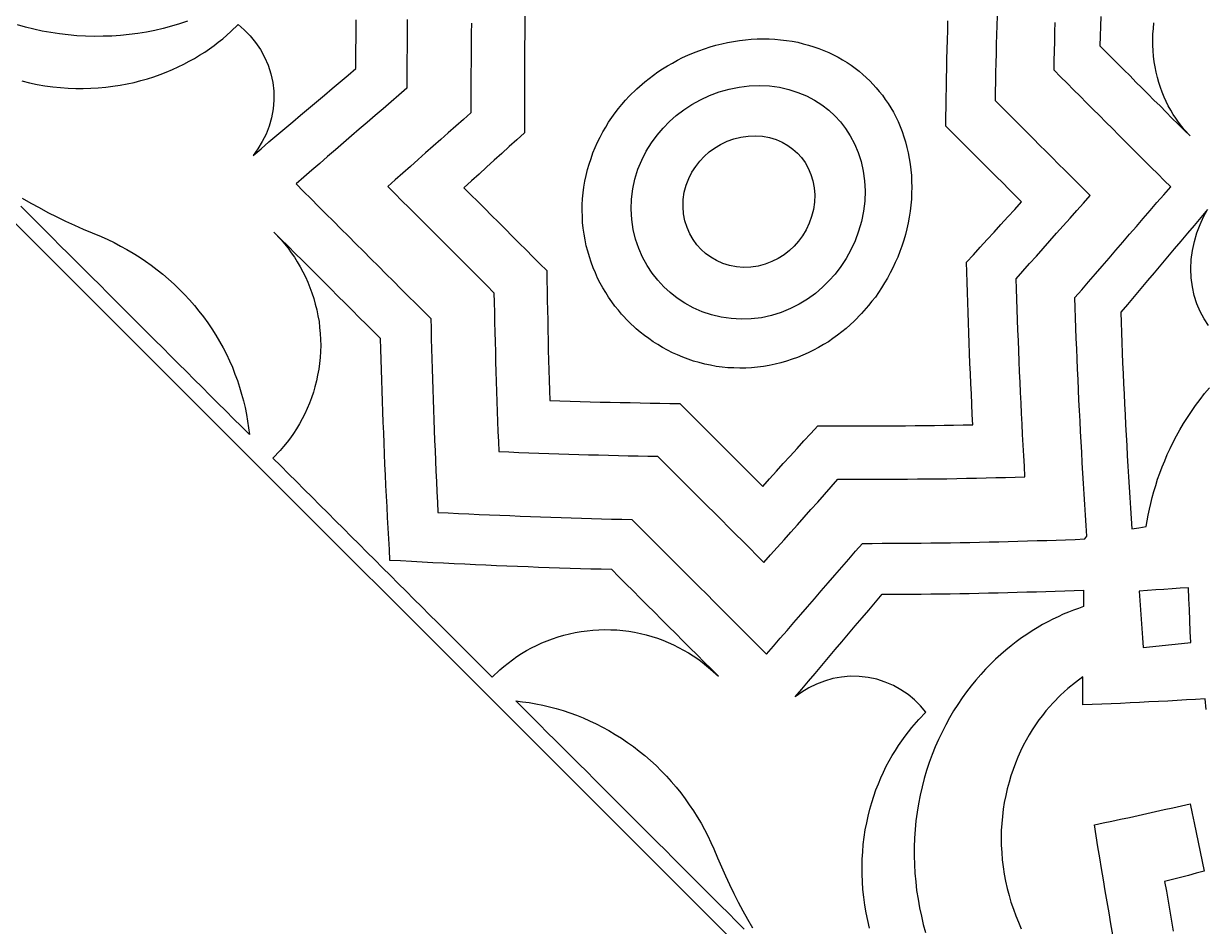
# Model space of a CAD drawing. Extents: x -535 to 1345, y -535 to 535.
# Drawn here: x -350.8 to -239.9, y -350.8 to -266 of the extents above; entities that cross this region are included whole.
import ezdxf

# ---------------------------------------------------------------- set-up
doc = ezdxf.new("R2010")
doc.units = 0
doc.layers.add('LAYER_1', color=18, linetype='CONTINUOUS')
doc.layers.add('LAYER_10', color=174, linetype='CONTINUOUS')

msp = doc.modelspace()

# ---------------------------------------------------------------- linework, layer by layer
at = {"layer": 'LAYER_1'}
for points in [[(-335.43, -265.83), (-336.18, -266.08), (-336.95, -266.3), (-337.72, -266.51), (-338.51, -266.68), (-339.3, -266.85), (-340.11, -266.97), (-340.91, -267.08), (-341.73, -267.15), (-342.55, -267.22), (-343.37, -267.24), (-344.19, -267.25), (-345.01, -267.22), (-345.83, -267.18), (-346.65, -267.1), (-347.46, -267.02), (-348.26, -266.88), (-349.07, -266.75), (-349.85, -266.57), (-350.64, -266.39), (-351.41, -266.17)], [(-350.98, -271.43), (-350.26, -271.61), (-349.54, -271.75), (-348.82, -271.88), (-348.09, -271.97), (-347.37, -272.06), (-346.65, -272.1), (-345.93, -272.14), (-345.22, -272.13), (-344.51, -272.12), (-343.82, -272.07), (-343.12, -272.02), (-342.44, -271.93), (-341.77, -271.83), (-341.11, -271.7), (-340.46, -271.57), (-339.83, -271.4), (-339.2, -271.23), (-338.6, -271.03), (-338, -270.83), (-337.43, -270.6), (-336.86, -270.37), (-336.33, -270.11), (-335.79, -269.86), (-335.28, -269.58), (-334.78, -269.31), (-334.31, -269.01), (-333.83, -268.72), (-333.39, -268.41), (-332.95, -268.1), (-332.55, -267.78), (-332.14, -267.46), (-331.39, -266.8), (-330.7, -266.14), (-330.11, -266.64), (-329.56, -267.2), (-329.06, -267.82), (-328.6, -268.49), (-328.21, -269.2), (-327.88, -269.96), (-327.62, -270.75), (-327.45, -271.57), (-327.35, -272.4), (-327.34, -273.24), (-327.41, -274.06), (-327.56, -274.88), (-327.78, -275.67), (-328.07, -276.42), (-328.43, -277.13), (-328.83, -277.8), (-329.28, -278.42), (-328.54, -277.79), (-327.8, -277.16), (-327.06, -276.53), (-326.32, -275.91), (-325.57, -275.28), (-324.83, -274.65), (-324.09, -274.02), (-323.35, -273.4), (-322.6, -272.77), (-321.86, -272.14), (-321.12, -271.51), (-320.38, -270.89), (-319.64, -270.26), (-319.63, -269.34), (-319.63, -268.43), (-319.62, -267.52), (-319.61, -266.6), (-319.6, -265.69)], [(-249.74, -265.37), (-249.77, -266.29), (-249.79, -267.22), (-249.82, -268.14), (-249.25, -268.71), (-248.69, -269.27), (-248.12, -269.83), (-247.56, -270.4), (-246.99, -270.96), (-246.43, -271.53), (-245.87, -272.09), (-245.3, -272.66), (-244.74, -273.22), (-244.17, -273.78), (-243.61, -274.35), (-243.05, -274.91), (-242.48, -275.48), (-241.92, -276.04), (-241.35, -276.6), (-241.92, -275.99), (-242.45, -275.31), (-242.7, -274.94), (-242.95, -274.58), (-243.17, -274.18), (-243.4, -273.78), (-243.6, -273.36), (-243.8, -272.94), (-243.97, -272.49), (-244.14, -272.04), (-244.28, -271.57), (-244.42, -271.1), (-244.53, -270.61), (-244.63, -270.12), (-244.71, -269.62), (-244.78, -269.11), (-244.81, -268.59), (-244.84, -268.08), (-244.84, -267.55), (-244.84, -267.03), (-244.79, -266.5), (-244.75, -265.97)], [(-350.95, -282.43), (-350.16, -282.9), (-349.35, -283.33), (-348.54, -283.77), (-347.72, -284.18), (-346.9, -284.59), (-346.06, -284.96), (-345.23, -285.34), (-344.38, -285.69), (-343.53, -286.04), (-342.93, -286.32), (-342.32, -286.61), (-341.73, -286.93), (-341.13, -287.25), (-340.55, -287.6), (-339.97, -287.96), (-339.4, -288.35), (-338.84, -288.74), (-338.29, -289.16), (-337.75, -289.59), (-337.23, -290.04), (-336.71, -290.5), (-336.21, -290.99), (-335.72, -291.47), (-335.26, -291.99), (-334.79, -292.51), (-334.37, -293.05), (-333.94, -293.59), (-333.54, -294.15), (-333.15, -294.72), (-332.79, -295.3), (-332.43, -295.89), (-332.11, -296.49), (-331.79, -297.09), (-331.51, -297.71), (-331.23, -298.32), (-331, -298.95), (-330.76, -299.57), (-330.56, -300.2), (-330.36, -300.84), (-330.2, -301.47), (-330.04, -302.1), (-329.92, -302.74), (-329.8, -303.37), (-329.72, -304), (-329.64, -304.63), (-330.38, -303.89), (-331.12, -303.15), (-331.86, -302.41), (-332.6, -301.68), (-333.34, -300.94), (-334.08, -300.2), (-334.82, -299.46), (-335.55, -298.72), (-336.29, -297.98), (-337.03, -297.24), (-337.77, -296.5), (-338.51, -295.77), (-339.25, -295.03), (-339.99, -294.29), (-340.73, -293.55), (-341.47, -292.81), (-342.2, -292.07), (-342.94, -291.33), (-343.68, -290.59), (-344.42, -289.85), (-345.16, -289.12), (-345.9, -288.38), (-346.64, -287.64), (-347.38, -286.9), (-348.11, -286.16), (-348.85, -285.42), (-349.59, -284.68), (-350.33, -283.94), (-351.07, -283.2)], [(-239.62, -294.41), (-240.04, -293.78), (-240.4, -293.09), (-240.71, -292.36), (-240.96, -291.57), (-241.14, -290.75), (-241.24, -289.91), (-241.28, -289.06), (-241.24, -288.2), (-241.13, -287.34), (-240.95, -286.51), (-240.72, -285.7), (-240.42, -284.92), (-240.09, -284.19), (-239.71, -283.5), (-240.33, -284.24), (-240.96, -284.99), (-241.59, -285.73), (-242.22, -286.47), (-242.84, -287.21), (-243.47, -287.95), (-244.1, -288.7), (-244.73, -289.44), (-245.35, -290.18), (-245.98, -290.92), (-246.61, -291.66), (-247.24, -292.41), (-247.86, -293.15), (-247.83, -294.1), (-247.79, -295.06), (-247.76, -296.02), (-247.72, -296.97), (-247.68, -297.93), (-247.64, -298.9), (-247.59, -299.86), (-247.55, -300.82), (-247.5, -301.79), (-247.45, -302.76), (-247.4, -303.73), (-247.35, -304.7), (-247.3, -305.67), (-247.25, -306.64), (-247.19, -307.62), (-247.13, -308.6), (-247.08, -309.57), (-247.01, -310.56), (-246.95, -311.54), (-246.89, -312.52), (-246.82, -313.5), (-246.15, -313.39), (-245.48, -313.28), (-245.38, -312.74), (-245.29, -312.2), (-245.17, -311.65), (-245.05, -311.1), (-244.9, -310.54), (-244.75, -309.98), (-244.58, -309.41), (-244.4, -308.84), (-244.19, -308.26), (-243.98, -307.68), (-243.73, -307.1), (-243.49, -306.52), (-243.21, -305.94), (-242.94, -305.35), (-242.62, -304.77), (-242.31, -304.19), (-241.96, -303.61), (-241.61, -303.04), (-241.23, -302.47), (-240.84, -301.9), (-240.42, -301.34), (-240, -300.79), (-239.54, -300.25)], [(-271.43, -350.98), (-271.61, -350.26), (-271.75, -349.54), (-271.88, -348.82), (-271.97, -348.09), (-272.06, -347.37), (-272.1, -346.65), (-272.14, -345.93), (-272.13, -345.22), (-272.12, -344.51), (-272.07, -343.82), (-272.02, -343.12), (-271.93, -342.44), (-271.83, -341.77), (-271.7, -341.11), (-271.57, -340.46), (-271.4, -339.83), (-271.23, -339.2), (-271.03, -338.6), (-270.83, -338), (-270.6, -337.43), (-270.37, -336.86), (-270.11, -336.33), (-269.86, -335.79), (-269.58, -335.28), (-269.31, -334.78), (-269.01, -334.31), (-268.72, -333.83), (-268.41, -333.39), (-268.1, -332.95), (-267.78, -332.55), (-267.46, -332.14), (-266.8, -331.39), (-266.14, -330.7), (-266.64, -330.11), (-267.2, -329.56), (-267.82, -329.06), (-268.49, -328.6), (-269.2, -328.21), (-269.96, -327.88), (-270.75, -327.62), (-271.57, -327.45), (-272.4, -327.35), (-273.24, -327.34), (-274.06, -327.41), (-274.88, -327.56), (-275.67, -327.78), (-276.42, -328.07), (-277.13, -328.43), (-277.8, -328.83), (-278.42, -329.28), (-277.79, -328.54), (-277.16, -327.8), (-276.53, -327.06), (-275.91, -326.32), (-275.28, -325.57), (-274.65, -324.83), (-274.02, -324.09), (-273.4, -323.35), (-272.77, -322.6), (-272.14, -321.86), (-271.51, -321.12), (-270.89, -320.38), (-270.26, -319.64), (-269.34, -319.63), (-268.43, -319.63), (-267.52, -319.62), (-266.6, -319.61), (-265.69, -319.6), (-264.78, -319.59), (-263.88, -319.58), (-262.97, -319.57), (-262.07, -319.55), (-261.17, -319.53), (-260.26, -319.51), (-259.36, -319.49), (-258.47, -319.47), (-257.57, -319.45), (-256.68, -319.42), (-255.78, -319.4), (-254.89, -319.37), (-254, -319.34), (-253.11, -319.31), (-252.23, -319.27), (-251.34, -319.24), (-251.35, -320.02), (-251.36, -320.79), (-251.83, -320.96), (-252.3, -321.12), (-252.77, -321.32), (-253.25, -321.51), (-253.73, -321.74), (-254.22, -321.96), (-254.7, -322.22), (-255.19, -322.48), (-255.69, -322.78), (-256.18, -323.07), (-256.67, -323.4), (-257.17, -323.73), (-257.66, -324.1), (-258.15, -324.47), (-258.63, -324.88), (-259.12, -325.29), (-259.6, -325.74), (-260.07, -326.19), (-260.54, -326.68), (-261, -327.17), (-261.45, -327.7), (-261.89, -328.23), (-262.32, -328.8), (-262.75, -329.37), (-263.15, -329.98), (-263.55, -330.59), (-263.92, -331.24), (-264.29, -331.89), (-264.63, -332.57), (-264.97, -333.26), (-265.27, -333.97), (-265.57, -334.69), (-265.83, -335.43), (-266.08, -336.18), (-266.3, -336.95), (-266.51, -337.72), (-266.68, -338.51), (-266.85, -339.3), (-266.97, -340.11), (-267.08, -340.91), (-267.15, -341.73), (-267.22, -342.55), (-267.24, -343.37), (-267.25, -344.19), (-267.22, -345.01), (-267.18, -345.83), (-267.1, -346.65), (-267.02, -347.46), (-266.88, -348.26), (-266.75, -349.07), (-266.57, -349.85), (-266.39, -350.64), (-266.17, -351.41)], [(-239.83, -330.46), (-239.95, -329.45), (-240.83, -329.51), (-241.7, -329.56), (-242.58, -329.61), (-243.45, -329.66), (-244.33, -329.7), (-245.21, -329.75), (-246.1, -329.79), (-246.98, -329.84), (-247.87, -329.88), (-248.75, -329.92), (-249.64, -329.95), (-250.53, -329.99), (-251.42, -330.02), (-251.42, -329.15), (-251.42, -328.27), (-251.42, -327.4), (-252.12, -327.91), (-252.83, -328.48), (-253.52, -329.12), (-254.21, -329.82), (-254.55, -330.21), (-254.89, -330.59), (-255.21, -331.01), (-255.54, -331.43), (-255.85, -331.89), (-256.16, -332.35), (-256.45, -332.84), (-256.74, -333.33), (-257.01, -333.85), (-257.27, -334.38), (-257.51, -334.94), (-257.75, -335.49), (-257.96, -336.08), (-258.17, -336.67), (-258.34, -337.28), (-258.52, -337.9), (-258.65, -338.54), (-258.79, -339.18), (-258.88, -339.83), (-258.97, -340.49), (-259.02, -341.16), (-259.07, -341.83), (-259.07, -342.51), (-259.07, -343.19), (-259.03, -343.87), (-258.98, -344.56), (-258.89, -345.24), (-258.8, -345.91), (-258.66, -346.58), (-258.52, -347.25), (-258.34, -347.91), (-258.16, -348.56), (-257.94, -349.19), (-257.71, -349.83), (-257.45, -350.43), (-257.19, -351.04)], [(-283.2, -351.07), (-283.94, -350.33), (-284.68, -349.59), (-285.42, -348.85), (-286.16, -348.11), (-286.9, -347.38), (-287.64, -346.64), (-288.38, -345.9), (-289.12, -345.16), (-289.85, -344.42), (-290.59, -343.68), (-291.33, -342.94), (-292.07, -342.2), (-292.81, -341.47), (-293.55, -340.73), (-294.29, -339.99), (-295.03, -339.25), (-295.77, -338.51), (-296.5, -337.77), (-297.24, -337.03), (-297.98, -336.29), (-298.72, -335.55), (-299.46, -334.82), (-300.2, -334.08), (-300.94, -333.34), (-301.68, -332.6), (-302.41, -331.86), (-303.15, -331.12), (-303.89, -330.38), (-304.63, -329.64), (-304, -329.72), (-303.37, -329.8), (-302.74, -329.92), (-302.1, -330.04), (-301.47, -330.2), (-300.84, -330.36), (-300.2, -330.56), (-299.57, -330.76), (-298.95, -331), (-298.32, -331.23), (-297.71, -331.51), (-297.09, -331.79), (-296.49, -332.11), (-295.89, -332.43), (-295.3, -332.79), (-294.72, -333.15), (-294.15, -333.54), (-293.59, -333.94), (-293.05, -334.37), (-292.51, -334.79), (-291.99, -335.26), (-291.47, -335.72), (-290.99, -336.21), (-290.5, -336.71), (-290.04, -337.23), (-289.59, -337.75), (-289.16, -338.29), (-288.74, -338.84), (-288.35, -339.4), (-287.96, -339.97), (-287.6, -340.55), (-287.25, -341.13), (-286.93, -341.73), (-286.61, -342.32), (-286.32, -342.93), (-286.04, -343.53), (-285.69, -344.38), (-285.34, -345.23), (-284.96, -346.06), (-284.59, -346.9), (-284.18, -347.72), (-283.77, -348.54), (-283.33, -349.35), (-282.9, -350.16), (-282.43, -350.95)], [(-248.6, -351.62), (-248.78, -350.58), (-248.96, -349.54), (-249.13, -348.51), (-249.31, -347.47), (-249.48, -346.44), (-249.66, -345.4), (-249.83, -344.37), (-250, -343.34), (-250.17, -342.31), (-250.33, -341.29), (-249.51, -341.11), (-248.69, -340.94), (-247.87, -340.76), (-247.05, -340.59), (-246.23, -340.41), (-245.41, -340.23), (-244.6, -340.04), (-243.78, -339.86), (-242.97, -339.68), (-242.16, -339.49), (-241.35, -339.3), (-241.16, -340.21), (-240.98, -341.11), (-240.79, -342.02), (-240.6, -342.92), (-240.41, -343.83), (-240.22, -344.74), (-240.03, -345.65), (-240.77, -345.84), (-241.51, -346.03), (-242.25, -346.22), (-242.99, -346.41), (-243.74, -346.6), (-243.58, -347.53), (-243.42, -348.46), (-243.26, -349.39), (-243.1, -350.33), (-242.94, -351.26)]]:
    msp.add_lwpolyline(points, dxfattribs=at)
for points in [[(-278.51, -286.94), (-278.96, -287.36), (-279.46, -287.75), (-280.01, -288.1), (-280.6, -288.4), (-281.23, -288.64), (-281.89, -288.82), (-282.57, -288.92), (-283.25, -288.94), (-283.92, -288.89), (-284.58, -288.76), (-285.2, -288.56), (-285.79, -288.3), (-286.33, -287.99), (-286.82, -287.64), (-287.25, -287.25), (-287.64, -286.82), (-287.99, -286.33), (-288.3, -285.79), (-288.56, -285.2), (-288.76, -284.58), (-288.89, -283.92), (-288.94, -283.25), (-288.92, -282.57), (-288.82, -281.89), (-288.64, -281.23), (-288.4, -280.6), (-288.1, -280.01), (-287.75, -279.46), (-287.36, -278.96), (-286.94, -278.51), (-286.48, -278.1), (-285.97, -277.73), (-285.41, -277.39), (-284.8, -277.1), (-284.17, -276.87), (-283.5, -276.7), (-282.82, -276.61), (-282.14, -276.58), (-281.47, -276.63), (-280.82, -276.75), (-280.2, -276.94), (-279.63, -277.19), (-279.1, -277.49), (-278.63, -277.83), (-278.21, -278.21), (-277.83, -278.63), (-277.49, -279.1), (-277.19, -279.63), (-276.94, -280.2), (-276.75, -280.82), (-276.63, -281.47), (-276.58, -282.14), (-276.61, -282.82), (-276.7, -283.5), (-276.87, -284.17), (-277.1, -284.8), (-277.39, -285.41), (-277.73, -285.97), (-278.1, -286.48)], [(-306.85, -327.43), (-306.14, -326.74), (-305.75, -326.42), (-305.36, -326.09), (-304.95, -325.79), (-304.53, -325.49), (-304.09, -325.21), (-303.64, -324.93), (-303.17, -324.68), (-302.7, -324.43), (-302.2, -324.21), (-301.7, -324), (-301.19, -323.81), (-300.67, -323.63), (-300.14, -323.48), (-299.6, -323.34), (-299.05, -323.23), (-298.51, -323.12), (-297.95, -323.06), (-297.39, -322.99), (-296.83, -322.97), (-296.27, -322.94), (-295.7, -322.96), (-295.14, -322.98), (-294.59, -323.04), (-294.03, -323.1), (-293.48, -323.2), (-292.93, -323.31), (-292.4, -323.45), (-291.86, -323.59), (-291.34, -323.77), (-290.82, -323.95), (-290.33, -324.16), (-289.83, -324.37), (-289.35, -324.62), (-288.88, -324.87), (-288.43, -325.14), (-287.98, -325.41), (-287.56, -325.71), (-287.13, -326.01), (-286.74, -326.34), (-286.35, -326.66), (-285.62, -327.33), (-286.28, -326.67), (-286.95, -326), (-287.62, -325.33), (-288.29, -324.66), (-288.96, -324), (-289.62, -323.33), (-290.29, -322.66), (-290.96, -321.99), (-291.63, -321.33), (-292.29, -320.66), (-292.96, -319.99), (-293.63, -319.32), (-294.3, -318.65), (-294.96, -317.99), (-295.63, -317.32), (-296.61, -317.29), (-297.58, -317.27), (-298.56, -317.24), (-299.54, -317.21), (-300.52, -317.18), (-301.51, -317.14), (-302.49, -317.11), (-303.48, -317.07), (-304.47, -317.03), (-305.46, -316.99), (-306.45, -316.95), (-307.44, -316.91), (-308.43, -316.86), (-309.43, -316.82), (-310.43, -316.77), (-311.43, -316.72), (-312.43, -316.67), (-313.43, -316.61), (-314.43, -316.56), (-315.44, -316.5), (-316.45, -316.45), (-316.5, -315.44), (-316.56, -314.43), (-316.61, -313.43), (-316.67, -312.43), (-316.72, -311.43), (-316.77, -310.43), (-316.82, -309.43), (-316.86, -308.43), (-316.91, -307.44), (-316.95, -306.45), (-316.99, -305.46), (-317.03, -304.47), (-317.07, -303.48), (-317.11, -302.49), (-317.14, -301.51), (-317.18, -300.52), (-317.21, -299.54), (-317.24, -298.56), (-317.27, -297.58), (-317.29, -296.61), (-317.32, -295.63), (-317.99, -294.96), (-318.65, -294.3), (-319.32, -293.63), (-319.99, -292.96), (-320.66, -292.29), (-321.33, -291.63), (-321.99, -290.96), (-322.66, -290.29), (-323.33, -289.62), (-324, -288.96), (-324.66, -288.29), (-325.33, -287.62), (-326, -286.95), (-326.67, -286.28), (-327.33, -285.62), (-326.66, -286.35), (-326.34, -286.74), (-326.01, -287.13), (-325.71, -287.56), (-325.41, -287.98), (-325.14, -288.43), (-324.87, -288.88), (-324.62, -289.35), (-324.37, -289.83), (-324.16, -290.33), (-323.95, -290.82), (-323.77, -291.34), (-323.59, -291.86), (-323.45, -292.4), (-323.31, -292.93), (-323.2, -293.48), (-323.1, -294.03), (-323.04, -294.59), (-322.98, -295.14), (-322.96, -295.7), (-322.94, -296.27), (-322.97, -296.83), (-322.99, -297.39), (-323.06, -297.95), (-323.12, -298.51), (-323.23, -299.05), (-323.34, -299.6), (-323.48, -300.14), (-323.63, -300.67), (-323.81, -301.19), (-324, -301.7), (-324.21, -302.2), (-324.43, -302.7), (-324.68, -303.17), (-324.93, -303.64), (-325.21, -304.09), (-325.49, -304.53), (-325.79, -304.95), (-326.09, -305.36), (-326.42, -305.75), (-326.74, -306.14), (-327.43, -306.85), (-326.69, -307.58), (-325.96, -308.32), (-325.22, -309.05), (-324.49, -309.79), (-323.75, -310.52), (-323.02, -311.26), (-322.28, -311.99), (-321.55, -312.73), (-320.81, -313.46), (-320.08, -314.2), (-319.34, -314.93), (-318.61, -315.67), (-317.87, -316.4), (-317.14, -317.14), (-316.4, -317.87), (-315.67, -318.61), (-314.93, -319.34), (-314.2, -320.08), (-313.46, -320.81), (-312.73, -321.55), (-311.99, -322.28), (-311.26, -323.02), (-310.52, -323.75), (-309.79, -324.49), (-309.05, -325.22), (-308.32, -325.96), (-307.58, -326.69)], [(-241.28, -324.17), (-241.33, -323.14), (-241.38, -322.11), (-241.42, -321.08), (-241.47, -320.05), (-241.51, -319.02), (-242.28, -319.07), (-243.04, -319.13), (-243.81, -319.18), (-244.58, -319.23), (-245.35, -319.28), (-246.12, -319.33), (-246.06, -320.21), (-246, -321.09), (-245.94, -321.97), (-245.88, -322.85), (-245.82, -323.74), (-245.75, -324.62), (-244.86, -324.54), (-243.96, -324.45), (-243.06, -324.36), (-242.17, -324.27)]]:
    msp.add_lwpolyline(points, close=True, dxfattribs=at)
at = {"layer": 'LAYER_10'}
for points in [[(-450, 0), (-450, -186.4), (-186.4, -450), (0, -450), (186.4, -450), (450, -186.4), (450, 0), (450, 186.4), (186.4, 450), (0, 450), (-186.4, 450), (-450, 186.4)], [(-272.18, -293.28), (-272.87, -293.99), (-273.25, -294.33), (-273.63, -294.67), (-274.03, -294.99), (-274.44, -295.31), (-274.87, -295.62), (-275.3, -295.92), (-275.76, -296.19), (-276.22, -296.47), (-276.7, -296.72), (-277.18, -296.96), (-277.68, -297.18), (-278.19, -297.39), (-278.71, -297.57), (-279.23, -297.75), (-279.76, -297.9), (-280.3, -298.04), (-280.84, -298.14), (-281.39, -298.24), (-281.94, -298.31), (-282.5, -298.37), (-283.05, -298.39), (-283.61, -298.41), (-284.17, -298.38), (-284.72, -298.36), (-285.27, -298.3), (-285.82, -298.23), (-286.36, -298.13), (-286.9, -298.02), (-287.43, -297.88), (-287.95, -297.73), (-288.46, -297.55), (-288.97, -297.37), (-289.46, -297.16), (-289.94, -296.95), (-290.41, -296.7), (-290.87, -296.46), (-291.31, -296.19), (-291.75, -295.92), (-292.16, -295.62), (-292.57, -295.33), (-292.95, -295.01), (-293.33, -294.7), (-294.04, -294.04), (-294.7, -293.33), (-295.01, -292.95), (-295.33, -292.57), (-295.62, -292.16), (-295.92, -291.75), (-296.19, -291.31), (-296.46, -290.87), (-296.7, -290.41), (-296.95, -289.94), (-297.16, -289.46), (-297.37, -288.97), (-297.55, -288.46), (-297.73, -287.95), (-297.88, -287.43), (-298.02, -286.9), (-298.13, -286.36), (-298.23, -285.82), (-298.3, -285.27), (-298.36, -284.72), (-298.38, -284.17), (-298.41, -283.61), (-298.39, -283.05), (-298.37, -282.5), (-298.31, -281.94), (-298.24, -281.39), (-298.14, -280.84), (-298.04, -280.3), (-297.9, -279.76), (-297.75, -279.23), (-297.57, -278.71), (-297.39, -278.19), (-297.18, -277.68), (-296.96, -277.18), (-296.72, -276.7), (-296.47, -276.22), (-296.19, -275.76), (-295.92, -275.3), (-295.62, -274.87), (-295.31, -274.44), (-294.99, -274.03), (-294.67, -273.63), (-294.33, -273.25), (-293.99, -272.87), (-293.28, -272.18), (-292.53, -271.52), (-292.12, -271.21), (-291.72, -270.89), (-291.29, -270.59), (-290.86, -270.3), (-290.4, -270.02), (-289.94, -269.75), (-289.46, -269.49), (-288.98, -269.24), (-288.48, -269.02), (-287.97, -268.79), (-287.45, -268.59), (-286.93, -268.4), (-286.39, -268.23), (-285.86, -268.07), (-285.31, -267.94), (-284.76, -267.81), (-284.21, -267.72), (-283.65, -267.62), (-283.09, -267.57), (-282.54, -267.51), (-281.98, -267.49), (-281.42, -267.47), (-280.87, -267.49), (-280.32, -267.51), (-279.78, -267.56), (-279.24, -267.62), (-278.71, -267.71), (-278.18, -267.8), (-277.67, -267.93), (-277.16, -268.06), (-276.67, -268.22), (-276.19, -268.38), (-275.72, -268.57), (-275.25, -268.76), (-274.81, -268.98), (-274.37, -269.2), (-273.96, -269.45), (-273.55, -269.69), (-273.16, -269.96), (-272.78, -270.23), (-272.42, -270.52), (-272.07, -270.81), (-271.42, -271.42), (-270.81, -272.07), (-270.52, -272.42), (-270.23, -272.78), (-269.96, -273.16), (-269.69, -273.55), (-269.45, -273.96), (-269.2, -274.37), (-268.98, -274.81), (-268.76, -275.25), (-268.57, -275.72), (-268.38, -276.19), (-268.22, -276.67), (-268.06, -277.16), (-267.93, -277.67), (-267.8, -278.18), (-267.71, -278.71), (-267.62, -279.24), (-267.56, -279.78), (-267.51, -280.32), (-267.49, -280.87), (-267.47, -281.42), (-267.49, -281.98), (-267.51, -282.54), (-267.57, -283.09), (-267.62, -283.65), (-267.72, -284.21), (-267.81, -284.76), (-267.94, -285.31), (-268.07, -285.86), (-268.23, -286.39), (-268.4, -286.93), (-268.59, -287.45), (-268.79, -287.97), (-269.02, -288.48), (-269.24, -288.98), (-269.49, -289.46), (-269.75, -289.94), (-270.02, -290.4), (-270.3, -290.86), (-270.59, -291.29), (-270.89, -291.72), (-271.21, -292.12), (-271.52, -292.53)], [(-275.24, -290.21), (-275.85, -290.81), (-276.52, -291.38), (-277.25, -291.91), (-278.03, -292.39), (-278.86, -292.81), (-279.73, -293.17), (-280.64, -293.45), (-281.57, -293.66), (-282.53, -293.77), (-283.48, -293.81), (-284.43, -293.75), (-285.37, -293.62), (-286.28, -293.4), (-287.15, -293.1), (-287.98, -292.74), (-288.76, -292.31), (-289.48, -291.83), (-290.15, -291.31), (-290.75, -290.75), (-291.31, -290.15), (-291.83, -289.48), (-292.31, -288.76), (-292.74, -287.98), (-293.1, -287.15), (-293.4, -286.28), (-293.62, -285.37), (-293.75, -284.43), (-293.81, -283.48), (-293.77, -282.53), (-293.66, -281.57), (-293.45, -280.64), (-293.17, -279.73), (-292.81, -278.86), (-292.39, -278.03), (-291.91, -277.25), (-291.38, -276.52), (-290.81, -275.85), (-290.21, -275.24), (-289.57, -274.67), (-288.87, -274.14), (-288.11, -273.64), (-287.3, -273.19), (-286.44, -272.79), (-285.55, -272.46), (-284.62, -272.19), (-283.67, -272), (-282.72, -271.89), (-281.76, -271.86), (-280.82, -271.9), (-279.89, -272.03), (-279, -272.23), (-278.15, -272.5), (-277.35, -272.84), (-276.6, -273.24), (-275.91, -273.68), (-275.27, -274.17), (-274.7, -274.7), (-274.17, -275.27), (-273.68, -275.91), (-273.24, -276.6), (-272.84, -277.35), (-272.5, -278.15), (-272.23, -279), (-272.03, -279.89), (-271.9, -280.82), (-271.86, -281.76), (-271.89, -282.72), (-272, -283.67), (-272.19, -284.62), (-272.46, -285.55), (-272.79, -286.44), (-273.19, -287.3), (-273.64, -288.11), (-274.14, -288.87), (-274.67, -289.57)]]:
    msp.add_lwpolyline(points, close=True, dxfattribs=at)
for points in [[(-314.82, -265.67), (-314.83, -266.59), (-314.84, -267.5), (-314.84, -268.42), (-314.85, -269.34), (-314.85, -270.26), (-314.86, -271.18), (-314.86, -272.11), (-315.6, -272.75), (-316.34, -273.39), (-317.09, -274.04), (-317.83, -274.68), (-318.57, -275.32), (-319.32, -275.96), (-320.06, -276.6), (-320.8, -277.25), (-321.54, -277.89), (-322.29, -278.53), (-323.03, -279.17), (-323.77, -279.81), (-324.52, -280.46), (-325.26, -281.1), (-324.56, -281.8), (-323.85, -282.5), (-323.15, -283.21), (-322.45, -283.91), (-321.75, -284.61), (-321.04, -285.32), (-320.34, -286.02), (-319.64, -286.72), (-318.94, -287.42), (-318.23, -288.13), (-317.53, -288.83), (-316.83, -289.53), (-316.12, -290.23), (-315.42, -290.94), (-314.72, -291.64), (-314.02, -292.34), (-313.31, -293.04), (-312.61, -293.75), (-312.59, -294.69), (-312.57, -295.64), (-312.54, -296.58), (-312.52, -297.53), (-312.49, -298.48), (-312.46, -299.44), (-312.43, -300.39), (-312.4, -301.34), (-312.36, -302.3), (-312.33, -303.26), (-312.29, -304.22), (-312.25, -305.18), (-312.21, -306.14), (-312.17, -307.1), (-312.13, -308.07), (-312.09, -309.04), (-312.04, -310), (-311.99, -310.97), (-311.95, -311.95), (-310.97, -311.99), (-310, -312.04), (-309.04, -312.09), (-308.07, -312.13), (-307.1, -312.17), (-306.14, -312.21), (-305.18, -312.25), (-304.22, -312.29), (-303.26, -312.33), (-302.3, -312.36), (-301.34, -312.4), (-300.39, -312.43), (-299.44, -312.46), (-298.48, -312.49), (-297.53, -312.52), (-296.58, -312.54), (-295.64, -312.57), (-294.69, -312.59), (-293.75, -312.61), (-293.04, -313.31), (-292.34, -314.02), (-291.64, -314.72), (-290.94, -315.42), (-290.23, -316.12), (-289.53, -316.83), (-288.83, -317.53), (-288.13, -318.23), (-287.42, -318.94), (-286.72, -319.64), (-286.02, -320.34), (-285.32, -321.04), (-284.61, -321.75), (-283.91, -322.45), (-283.21, -323.15), (-282.5, -323.85), (-281.8, -324.56), (-281.1, -325.26), (-280.46, -324.52), (-279.81, -323.77), (-279.17, -323.03), (-278.53, -322.29), (-277.89, -321.54), (-277.25, -320.8), (-276.6, -320.06), (-275.96, -319.32), (-275.32, -318.57), (-274.68, -317.83), (-274.04, -317.09), (-273.39, -316.34), (-272.75, -315.6), (-272.11, -314.86), (-271.18, -314.86), (-270.26, -314.85), (-269.34, -314.85), (-268.42, -314.84), (-267.5, -314.84), (-266.59, -314.83), (-265.67, -314.82), (-264.76, -314.81), (-263.85, -314.79), (-262.94, -314.78), (-262.03, -314.76), (-261.12, -314.74), (-260.21, -314.72), (-259.31, -314.7), (-258.41, -314.68), (-257.51, -314.65), (-256.61, -314.63), (-255.71, -314.6), (-254.81, -314.57), (-253.92, -314.54), (-253.03, -314.51), (-252.13, -314.48), (-251.24, -314.44), (-251.04, -314.18), (-251.11, -313.19), (-251.17, -312.2), (-251.23, -311.21), (-251.29, -310.23), (-251.35, -309.24), (-251.41, -308.26), (-251.47, -307.28), (-251.52, -306.3), (-251.58, -305.32), (-251.63, -304.34), (-251.68, -303.37), (-251.73, -302.39), (-251.78, -301.42), (-251.82, -300.45), (-251.87, -299.48), (-251.91, -298.51), (-251.95, -297.54), (-251.99, -296.58), (-252.03, -295.62), (-252.06, -294.65), (-252.1, -293.69), (-252.13, -292.74), (-252.16, -291.78), (-251.52, -291.04), (-250.88, -290.29), (-250.24, -289.55), (-249.6, -288.81), (-248.95, -288.06), (-248.31, -287.32), (-247.67, -286.58), (-247.03, -285.83), (-246.38, -285.09), (-245.74, -284.35), (-245.1, -283.61), (-244.46, -282.86), (-243.82, -282.12), (-243.17, -281.38), (-243.78, -280.77), (-244.39, -280.16), (-245, -279.55), (-245.61, -278.95), (-246.21, -278.34), (-246.82, -277.73), (-247.43, -277.12), (-248.04, -276.51), (-248.64, -275.91), (-249.25, -275.3), (-249.86, -274.69), (-250.47, -274.08), (-251.08, -273.47), (-251.68, -272.87), (-252.29, -272.26), (-252.9, -271.65), (-253.51, -271.04), (-254.12, -270.43), (-254.1, -269.53), (-254.08, -268.63), (-254.06, -267.73), (-254.03, -266.83), (-254.01, -265.93)], [(-308.8, -266.02), (-308.81, -266.94), (-308.82, -267.87), (-308.83, -268.8), (-308.83, -269.73), (-308.84, -270.66), (-308.84, -271.6), (-308.84, -272.53), (-308.84, -273.47), (-308.84, -274.41), (-309.55, -275.04), (-310.26, -275.67), (-310.97, -276.3), (-311.68, -276.93), (-312.39, -277.56), (-313.1, -278.19), (-313.81, -278.82), (-314.52, -279.45), (-315.23, -280.09), (-315.94, -280.72), (-316.65, -281.35), (-315.98, -282.01), (-315.32, -282.68), (-314.65, -283.34), (-313.99, -284), (-313.32, -284.67), (-312.66, -285.33), (-311.99, -286), (-311.33, -286.66), (-310.66, -287.33), (-310, -287.99), (-309.33, -288.66), (-308.67, -289.32), (-308.01, -289.99), (-307.34, -290.65), (-306.68, -291.32), (-306.66, -292.24), (-306.64, -293.16), (-306.62, -294.08), (-306.6, -295.01), (-306.58, -295.94), (-306.55, -296.87), (-306.53, -297.8), (-306.5, -298.73), (-306.47, -299.66), (-306.44, -300.6), (-306.41, -301.53), (-306.38, -302.47), (-306.34, -303.41), (-306.31, -304.35), (-306.27, -305.29), (-306.23, -306.23), (-305.29, -306.27), (-304.35, -306.31), (-303.41, -306.34), (-302.47, -306.38), (-301.53, -306.41), (-300.6, -306.44), (-299.66, -306.47), (-298.73, -306.5), (-297.8, -306.53), (-296.87, -306.55), (-295.94, -306.58), (-295.01, -306.6), (-294.08, -306.62), (-293.16, -306.64), (-292.24, -306.66), (-291.32, -306.68), (-290.65, -307.34), (-289.99, -308.01), (-289.32, -308.67), (-288.66, -309.33), (-287.99, -310), (-287.33, -310.66), (-286.66, -311.33), (-286, -311.99), (-285.33, -312.66), (-284.67, -313.32), (-284, -313.99), (-283.34, -314.65), (-282.68, -315.32), (-282.01, -315.98), (-281.35, -316.65), (-280.72, -315.94), (-280.09, -315.23), (-279.45, -314.52), (-278.82, -313.81), (-278.19, -313.1), (-277.56, -312.39), (-276.93, -311.68), (-276.3, -310.97), (-275.67, -310.26), (-275.04, -309.55), (-274.41, -308.84), (-273.47, -308.84), (-272.53, -308.84), (-271.6, -308.84), (-270.66, -308.84), (-269.73, -308.83), (-268.8, -308.83), (-267.87, -308.82), (-266.94, -308.81), (-266.02, -308.8), (-265.09, -308.79), (-264.17, -308.78), (-263.25, -308.76), (-262.33, -308.74), (-261.41, -308.72), (-260.5, -308.7), (-259.58, -308.68), (-258.67, -308.66), (-257.76, -308.63), (-256.85, -308.61), (-256.9, -307.61), (-256.96, -306.62), (-257.01, -305.63), (-257.07, -304.64), (-257.12, -303.65), (-257.17, -302.67), (-257.22, -301.68), (-257.26, -300.7), (-257.31, -299.72), (-257.35, -298.74), (-257.39, -297.76), (-257.43, -296.79), (-257.47, -295.81), (-257.51, -294.84), (-257.54, -293.87), (-257.58, -292.9), (-257.61, -291.93), (-257.64, -290.96), (-257.67, -290), (-257.04, -289.29), (-256.41, -288.58), (-255.78, -287.87), (-255.14, -287.16), (-254.51, -286.45), (-253.88, -285.74), (-253.25, -285.03), (-252.62, -284.32), (-251.99, -283.61), (-251.36, -282.9), (-250.73, -282.19), (-251.32, -281.6), (-251.91, -281), (-252.51, -280.41), (-253.1, -279.82), (-253.69, -279.23), (-254.28, -278.63), (-254.88, -278.04), (-255.47, -277.45), (-256.06, -276.86), (-256.65, -276.26), (-257.25, -275.67), (-257.84, -275.08), (-258.43, -274.49), (-259.02, -273.9), (-259.61, -273.3), (-259.6, -272.41), (-259.59, -271.52), (-259.57, -270.63), (-259.55, -269.75), (-259.53, -268.86), (-259.51, -267.98), (-259.49, -267.1), (-259.46, -266.22), (-259.44, -265.34)], [(-303.78, -265.34), (-303.79, -266.25), (-303.8, -267.15), (-303.81, -268.06), (-303.82, -268.97), (-303.82, -269.88), (-303.83, -270.8), (-303.83, -271.71), (-303.83, -272.62), (-303.83, -273.54), (-303.83, -274.46), (-303.82, -275.38), (-303.82, -276.3), (-304.53, -276.95), (-305.24, -277.59), (-305.95, -278.24), (-306.66, -278.88), (-307.37, -279.53), (-308.08, -280.17), (-308.79, -280.82), (-309.5, -281.46), (-308.85, -282.11), (-308.2, -282.76), (-307.55, -283.41), (-306.91, -284.06), (-306.26, -284.7), (-305.61, -285.35), (-304.96, -286), (-304.31, -286.65), (-303.67, -287.29), (-303.02, -287.94), (-302.37, -288.59), (-301.72, -289.24), (-301.71, -290.17), (-301.7, -291.1), (-301.68, -292.03), (-301.66, -292.96), (-301.64, -293.9), (-301.62, -294.84), (-301.6, -295.77), (-301.58, -296.71), (-301.55, -297.65), (-301.52, -298.6), (-301.5, -299.54), (-301.47, -300.49), (-301.43, -301.43), (-300.49, -301.47), (-299.54, -301.5), (-298.6, -301.52), (-297.65, -301.55), (-296.71, -301.58), (-295.77, -301.6), (-294.84, -301.62), (-293.9, -301.64), (-292.96, -301.66), (-292.03, -301.68), (-291.1, -301.7), (-290.17, -301.71), (-289.24, -301.72), (-288.59, -302.37), (-287.94, -303.02), (-287.29, -303.67), (-286.65, -304.31), (-286, -304.96), (-285.35, -305.61), (-284.7, -306.26), (-284.06, -306.91), (-283.41, -307.55), (-282.76, -308.2), (-282.11, -308.85), (-281.46, -309.5), (-280.82, -308.79), (-280.17, -308.08), (-279.53, -307.37), (-278.88, -306.66), (-278.24, -305.95), (-277.59, -305.24), (-276.95, -304.53), (-276.3, -303.82), (-275.38, -303.82), (-274.46, -303.83), (-273.54, -303.83), (-272.62, -303.83), (-271.71, -303.83), (-270.8, -303.83), (-269.88, -303.82), (-268.97, -303.82), (-268.06, -303.81), (-267.15, -303.8), (-266.25, -303.79), (-265.34, -303.78), (-264.44, -303.76), (-263.54, -303.75), (-262.64, -303.73), (-261.74, -303.72), (-261.79, -302.75), (-261.83, -301.79), (-261.88, -300.82), (-261.92, -299.86), (-261.97, -298.9), (-262.01, -297.95), (-262.05, -296.99), (-262.08, -296.04), (-262.12, -295.08), (-262.16, -294.13), (-262.19, -293.18), (-262.22, -292.23), (-262.25, -291.29), (-262.28, -290.34), (-262.31, -289.4), (-262.33, -288.46), (-261.69, -287.75), (-261.04, -287.04), (-260.4, -286.33), (-259.75, -285.62), (-259.1, -284.91), (-258.46, -284.2), (-257.81, -283.49), (-257.17, -282.78), (-257.76, -282.19), (-258.35, -281.6), (-258.94, -281), (-259.54, -280.41), (-260.13, -279.82), (-260.72, -279.23), (-261.31, -278.64), (-261.9, -278.05), (-262.49, -277.45), (-263.09, -276.86), (-263.68, -276.27), (-264.27, -275.68), (-264.26, -274.77), (-264.25, -273.87), (-264.23, -272.97), (-264.22, -272.06), (-264.2, -271.16), (-264.19, -270.27), (-264.17, -269.37), (-264.15, -268.47), (-264.12, -267.58), (-264.1, -266.69), (-264.08, -265.8)]]:
    msp.add_lwpolyline(points, dxfattribs=at)

doc.saveas('drawing.dxf')
